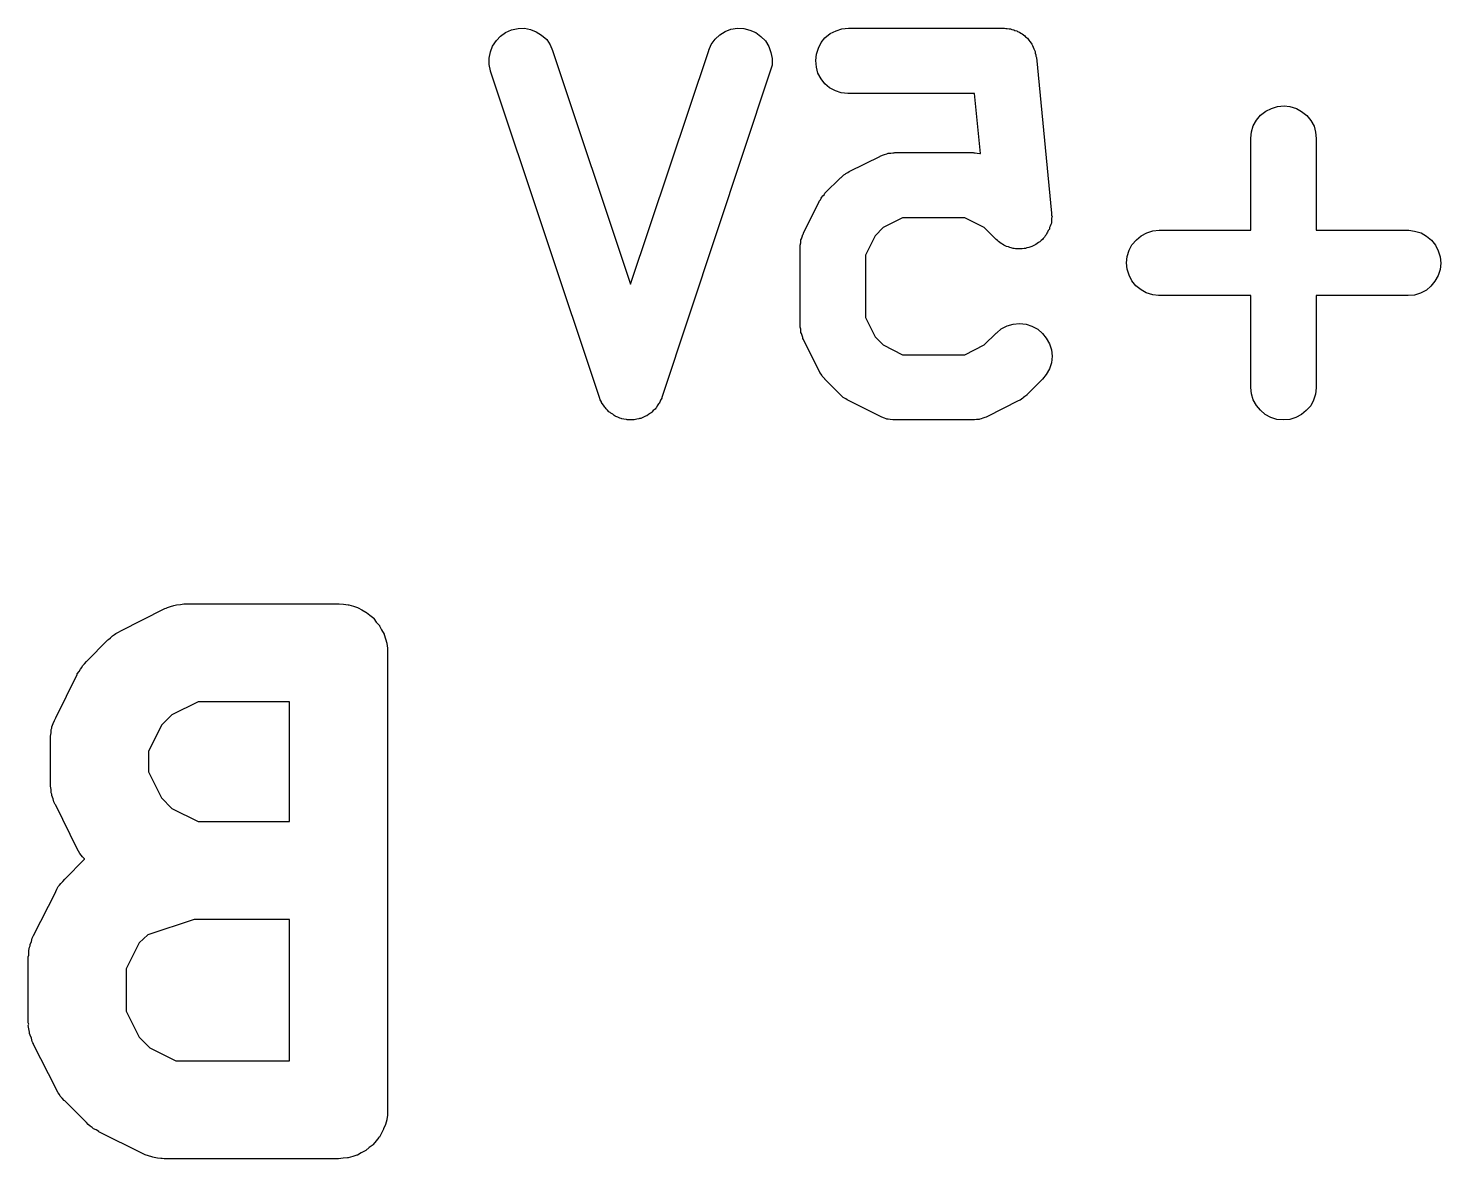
# Model space of a CAD drawing. Extents: x 76.2 to 143.2, y -85.8 to -53.5.
# Drawn here: x 100.501 to 102.664, y -78.821 to -77.089 of the extents above; entities that cross this region are included whole.
import ezdxf

# ---------------------------------------------------------------- set-up
doc = ezdxf.new("R2010")
doc.units = 0
doc.layers.add('BLACK', color=7, linetype='CONTINUOUS')

msp = doc.modelspace()

# ---------------------------------------------------------------- linework, layer by layer
at = {"layer": 'BLACK', "linetype": 'CONTINUOUS'}
for p, q in [((101.251, -77.0895), (101.261, -77.0893)), ((101.261, -77.0893), (101.27, -77.091)), ((101.577, -77.0908), (101.587, -77.0893)), ((101.587, -77.0893), (101.597, -77.0896)), ((101.747, -77.0901), (101.757, -77.0892)), ((101.757, -77.0892), (101.995, -77.0892)), ((101.995, -77.0892), (101.996, -77.0892)), ((101.996, -77.0892), (101.998, -77.0894)), ((101.212, -77.1164), (101.218, -77.1082)), ((101.218, -77.1082), (101.224, -77.1011)), ((101.224, -77.1011), (101.232, -77.0956)), ((101.232, -77.0956), (101.241, -77.0916)), ((101.241, -77.0916), (101.251, -77.0895)), ((101.27, -77.091), (101.279, -77.0945)), ((101.279, -77.0945), (101.287, -77.0998)), ((101.287, -77.0998), (101.295, -77.1065)), ((101.295, -77.1065), (101.3, -77.1145)), ((101.547, -77.1139), (101.553, -77.106)), ((101.553, -77.106), (101.56, -77.0993)), ((101.56, -77.0993), (101.568, -77.0942)), ((101.568, -77.0942), (101.577, -77.0908)), ((101.597, -77.0896), (101.606, -77.0919)), ((101.606, -77.0919), (101.615, -77.0959)), ((101.615, -77.0959), (101.623, -77.1016)), ((101.623, -77.1016), (101.63, -77.1087)), ((101.63, -77.1087), (101.635, -77.117)), ((101.715, -77.1112), (101.721, -77.1037)), ((101.721, -77.1037), (101.729, -77.0975)), ((101.729, -77.0975), (101.738, -77.093)), ((101.738, -77.093), (101.747, -77.0901)), ((101.998, -77.0894), (102, -77.0895)), ((102, -77.0895), (102.003, -77.09)), ((102.003, -77.09), (102.005, -77.0903)), ((102.005, -77.0903), (102.007, -77.091)), ((102.007, -77.091), (102.01, -77.0914)), ((102.01, -77.0914), (102.012, -77.0924)), ((102.012, -77.0924), (102.015, -77.0932)), ((102.015, -77.0932), (102.016, -77.0943)), ((102.016, -77.0943), (102.019, -77.0952)), ((102.019, -77.0952), (102.021, -77.0966)), ((102.021, -77.0966), (102.023, -77.0979)), ((102.023, -77.0979), (102.025, -77.0994)), ((102.025, -77.0994), (102.027, -77.1006)), ((102.027, -77.1006), (102.028, -77.1025)), ((102.028, -77.1025), (102.031, -77.1042)), ((102.031, -77.1042), (102.032, -77.1059)), ((102.032, -77.1059), (102.033, -77.1075)), ((102.033, -77.1075), (102.035, -77.1097)), ((102.035, -77.1097), (102.037, -77.1118)), ((101.207, -77.135), (101.209, -77.1254)), ((101.209, -77.1254), (101.212, -77.1164)), ((101.3, -77.1145), (101.304, -77.1234)), ((101.304, -77.1234), (101.423, -77.4811)), ((101.423, -77.4811), (101.543, -77.1234)), ((101.543, -77.1227), (101.547, -77.1139)), ((101.543, -77.1234), (101.543, -77.1227)), ((101.635, -77.117), (101.638, -77.1261)), ((101.638, -77.1261), (101.64, -77.1357)), ((101.707, -77.1388), (101.708, -77.1291)), ((101.708, -77.1291), (101.711, -77.1198)), ((101.711, -77.1198), (101.715, -77.1112)), ((102.037, -77.1118), (102.038, -77.1138)), ((102.038, -77.1138), (102.039, -77.1156)), ((102.039, -77.1156), (102.04, -77.1181)), ((102.04, -77.1181), (102.041, -77.1205)), ((102.041, -77.1205), (102.042, -77.1226)), ((102.042, -77.1226), (102.043, -77.1246)), ((102.043, -77.1246), (102.043, -77.1273)), ((102.043, -77.1273), (102.044, -77.1298)), ((102.044, -77.1298), (102.044, -77.132)), ((102.044, -77.132), (102.045, -77.1342)), ((101.207, -77.1448), (101.207, -77.135)), ((101.209, -77.1543), (101.207, -77.1448)), ((101.64, -77.1455), (101.637, -77.155)), ((101.64, -77.1357), (101.64, -77.1455)), ((101.708, -77.1486), (101.707, -77.1388)), ((101.71, -77.1579), (101.708, -77.1486)), ((102.045, -77.1342), (102.068, -77.3723)), ((101.209, -77.155), (101.209, -77.1543)), ((101.376, -77.655), (101.209, -77.155)), ((101.637, -77.155), (101.471, -77.655)), ((101.715, -77.1666), (101.71, -77.1579)), ((101.721, -77.1742), (101.715, -77.1666)), ((101.728, -77.1804), (101.721, -77.1742)), ((101.737, -77.1851), (101.728, -77.1804)), ((101.746, -77.1881), (101.737, -77.1851)), ((101.756, -77.1892), (101.746, -77.1881)), ((101.757, -77.1892), (101.756, -77.1892)), ((101.95, -77.1892), (101.757, -77.1892)), ((101.959, -77.2811), (101.95, -77.1892)), ((102.388, -77.2225), (102.396, -77.2164)), ((102.396, -77.2164), (102.405, -77.2119)), ((102.405, -77.2119), (102.414, -77.2091)), ((102.414, -77.2091), (102.424, -77.2082)), ((102.424, -77.2082), (102.433, -77.2093)), ((102.433, -77.2093), (102.443, -77.2121)), ((102.443, -77.2121), (102.451, -77.2168)), ((102.451, -77.2168), (102.459, -77.223)), ((102.374, -77.2478), (102.377, -77.2385)), ((102.377, -77.2385), (102.382, -77.23)), ((102.382, -77.23), (102.388, -77.2225)), ((102.459, -77.223), (102.465, -77.2306)), ((102.465, -77.2306), (102.47, -77.2392)), ((102.47, -77.2392), (102.472, -77.2485)), ((102.373, -77.2575), (102.374, -77.2478)), ((102.373, -77.2582), (102.373, -77.2575)), ((102.373, -77.3987), (102.373, -77.2582)), ((102.472, -77.2485), (102.473, -77.2582)), ((102.473, -77.2582), (102.473, -77.3987)), ((101.808, -77.2841), (101.809, -77.2834)), ((101.809, -77.2834), (101.812, -77.2824)), ((101.812, -77.2824), (101.816, -77.2813)), ((101.816, -77.2813), (101.817, -77.281)), ((101.817, -77.281), (101.818, -77.2806)), ((101.818, -77.2806), (101.822, -77.2803)), ((101.822, -77.2803), (101.825, -77.2798)), ((101.825, -77.2798), (101.827, -77.2798)), ((101.827, -77.2798), (101.828, -77.2797)), ((101.828, -77.2797), (101.947, -77.2797)), ((101.947, -77.2797), (101.948, -77.2797)), ((101.948, -77.2797), (101.949, -77.2798)), ((101.949, -77.2798), (101.951, -77.2798)), ((101.951, -77.2798), (101.954, -77.2804)), ((101.954, -77.2804), (101.958, -77.2808)), ((101.958, -77.2808), (101.959, -77.2811)), ((101.758, -77.3088), (101.806, -77.2849)), ((101.806, -77.2846), (101.808, -77.2841)), ((101.806, -77.2849), (101.806, -77.2846)), ((101.721, -77.3419), (101.745, -77.3181)), ((101.745, -77.3181), (101.746, -77.3176)), ((101.746, -77.3176), (101.748, -77.3159)), ((101.748, -77.3159), (101.75, -77.3139)), ((101.75, -77.3139), (101.752, -77.3128)), ((101.752, -77.3128), (101.753, -77.3115)), ((101.753, -77.3115), (101.756, -77.3102)), ((101.756, -77.3102), (101.758, -77.3088)), ((101.715, -77.3495), (101.716, -77.3479)), ((101.716, -77.3479), (101.718, -77.3461)), ((101.718, -77.3461), (101.72, -77.3441)), ((101.72, -77.3441), (101.721, -77.3419)), ((101.688, -77.4025), (101.712, -77.3549)), ((101.712, -77.3543), (101.714, -77.352)), ((101.712, -77.3549), (101.712, -77.3543)), ((101.714, -77.352), (101.715, -77.3495)), ((101.84, -77.3797), (101.81, -77.3946)), ((101.935, -77.3797), (101.84, -77.3797)), ((101.965, -77.3946), (101.935, -77.3797)), ((102.067, -77.3899), (102.066, -77.3923)), ((102.068, -77.3875), (102.067, -77.3899)), ((102.068, -77.3723), (102.068, -77.373)), ((102.068, -77.373), (102.068, -77.3754)), ((102.068, -77.3754), (102.069, -77.3778)), ((102.069, -77.3778), (102.068, -77.3803)), ((102.068, -77.3803), (102.068, -77.3828)), ((102.068, -77.3828), (102.068, -77.3851)), ((102.068, -77.3851), (102.068, -77.3875)), ((101.684, -77.4131), (101.685, -77.4117)), ((101.684, -77.4145), (101.684, -77.4131)), ((101.685, -77.4117), (101.686, -77.4085)), ((101.686, -77.4085), (101.687, -77.4052)), ((101.687, -77.4052), (101.688, -77.4039)), ((101.688, -77.4039), (101.688, -77.4025)), ((101.798, -77.4069), (101.783, -77.4367)), ((101.81, -77.3946), (101.798, -77.4069)), ((101.983, -77.4126), (101.965, -77.3946)), ((101.985, -77.4142), (101.983, -77.4126)), ((102.054, -77.4129), (102.052, -77.4145)), ((102.055, -77.411), (102.054, -77.4129)), ((102.057, -77.4094), (102.055, -77.411)), ((102.058, -77.4073), (102.057, -77.4094)), ((102.06, -77.4054), (102.058, -77.4073)), ((102.061, -77.4033), (102.06, -77.4054)), ((102.062, -77.4013), (102.061, -77.4033)), ((102.063, -77.399), (102.062, -77.4013)), ((102.065, -77.3968), (102.063, -77.399)), ((102.066, -77.3923), (102.065, -77.3945)), ((102.065, -77.3945), (102.065, -77.3968)), ((102.191, -77.4208), (102.198, -77.4132)), ((102.198, -77.4132), (102.205, -77.4071)), ((102.205, -77.4071), (102.214, -77.4025)), ((102.214, -77.4025), (102.223, -77.3997)), ((102.223, -77.3997), (102.233, -77.3987)), ((102.233, -77.3987), (102.373, -77.3987)), ((102.473, -77.3987), (102.614, -77.3987)), ((102.614, -77.3987), (102.615, -77.3987)), ((102.615, -77.3987), (102.624, -77.3998)), ((102.624, -77.3998), (102.634, -77.4028)), ((102.634, -77.4028), (102.642, -77.4075)), ((102.642, -77.4075), (102.65, -77.4137)), ((102.65, -77.4137), (102.656, -77.4213)), ((101.683, -77.4213), (101.684, -77.4179)), ((101.683, -77.4227), (101.683, -77.4213)), ((101.683, -77.4242), (101.683, -77.4227)), ((101.683, -77.4249), (101.683, -77.4242)), ((101.683, -77.544), (101.683, -77.4249)), ((101.684, -77.4179), (101.684, -77.4145)), ((101.987, -77.4159), (101.985, -77.4142)), ((101.989, -77.4173), (101.987, -77.4159)), ((101.991, -77.4188), (101.989, -77.4173)), ((101.993, -77.42), (101.991, -77.4188)), ((101.995, -77.4213), (101.993, -77.42)), ((101.997, -77.4223), (101.995, -77.4213)), ((101.999, -77.4234), (101.997, -77.4223)), ((102.002, -77.4241), (101.999, -77.4234)), ((102.004, -77.4251), (102.002, -77.4241)), ((102.006, -77.4256), (102.004, -77.4251)), ((102.009, -77.4263), (102.006, -77.4256)), ((102.011, -77.4265), (102.009, -77.4263)), ((102.013, -77.427), (102.011, -77.4265)), ((102.016, -77.427), (102.013, -77.427)), ((102.018, -77.4273), (102.016, -77.427)), ((102.021, -77.4271), (102.018, -77.4273)), ((102.023, -77.4271), (102.021, -77.4271)), ((102.026, -77.4266), (102.023, -77.4271)), ((102.028, -77.4264), (102.026, -77.4266)), ((102.03, -77.4257), (102.028, -77.4264)), ((102.033, -77.4252), (102.03, -77.4257)), ((102.035, -77.4243), (102.033, -77.4252)), ((102.038, -77.4236), (102.035, -77.4243)), ((102.04, -77.4225), (102.038, -77.4236)), ((102.042, -77.4216), (102.04, -77.4225)), ((102.044, -77.4202), (102.042, -77.4216)), ((102.046, -77.419), (102.044, -77.4202)), ((102.048, -77.4175), (102.046, -77.419)), ((102.05, -77.4162), (102.048, -77.4175)), ((102.052, -77.4145), (102.05, -77.4162)), ((102.184, -77.4387), (102.187, -77.4293)), ((102.187, -77.4293), (102.191, -77.4208)), ((102.656, -77.4213), (102.66, -77.43)), ((102.66, -77.43), (102.663, -77.4393)), ((101.783, -77.4367), (101.783, -77.5321)), ((102.183, -77.4484), (102.184, -77.4387)), ((102.184, -77.4581), (102.183, -77.4484)), ((102.663, -77.4393), (102.664, -77.4491)), ((102.664, -77.4491), (102.663, -77.4588)), ((102.187, -77.4674), (102.184, -77.4581)), ((102.191, -77.4761), (102.187, -77.4674)), ((102.197, -77.4837), (102.191, -77.4761)), ((102.655, -77.4767), (102.649, -77.4842)), ((102.66, -77.4681), (102.655, -77.4767)), ((102.663, -77.4588), (102.66, -77.4681)), ((102.205, -77.49), (102.197, -77.4837)), ((102.213, -77.4947), (102.205, -77.49)), ((102.223, -77.4976), (102.213, -77.4947)), ((102.232, -77.4987), (102.223, -77.4976)), ((102.233, -77.4987), (102.232, -77.4987)), ((102.373, -77.4987), (102.233, -77.4987)), ((102.373, -77.6392), (102.373, -77.4987)), ((102.614, -77.4987), (102.473, -77.4987)), ((102.473, -77.4987), (102.473, -77.6392)), ((102.624, -77.4978), (102.614, -77.4987)), ((102.633, -77.4949), (102.624, -77.4978)), ((102.642, -77.4904), (102.633, -77.4949)), ((102.649, -77.4842), (102.642, -77.4904)), ((101.783, -77.5321), (101.798, -77.562)), ((102, -77.5451), (102.009, -77.5424)), ((102.009, -77.5424), (102.019, -77.5416)), ((102.019, -77.5416), (102.029, -77.5426)), ((102.029, -77.5426), (102.038, -77.5455)), ((101.683, -77.5454), (101.683, -77.544)), ((101.683, -77.5469), (101.683, -77.5454)), ((101.684, -77.5503), (101.683, -77.5469)), ((101.684, -77.5537), (101.684, -77.5503)), ((101.684, -77.5551), (101.684, -77.5537)), ((101.685, -77.5565), (101.684, -77.5551)), ((101.686, -77.5597), (101.685, -77.5565)), ((101.687, -77.563), (101.686, -77.5597)), ((101.687, -77.5643), (101.687, -77.563)), ((101.688, -77.5657), (101.687, -77.5643)), ((101.798, -77.562), (101.81, -77.5743)), ((101.965, -77.5743), (101.983, -77.5562)), ((101.983, -77.5562), (101.984, -77.5557)), ((101.984, -77.5557), (101.991, -77.5496)), ((101.991, -77.5496), (102, -77.5451)), ((102.038, -77.5455), (102.047, -77.5502)), ((102.047, -77.5502), (102.054, -77.5565)), ((102.054, -77.5565), (102.06, -77.564)), ((102.06, -77.564), (102.065, -77.5727)), ((101.688, -77.5663), (101.688, -77.5657)), ((101.712, -77.6139), (101.688, -77.5663)), ((101.81, -77.5743), (101.84, -77.5892)), ((101.935, -77.5892), (101.965, -77.5743)), ((102.065, -77.5727), (102.068, -77.582)), ((102.068, -77.582), (102.069, -77.5917)), ((101.84, -77.5892), (101.935, -77.5892)), ((102.068, -77.6015), (102.065, -77.6108)), ((102.069, -77.5917), (102.068, -77.6015)), ((101.713, -77.6163), (101.712, -77.6139)), ((101.715, -77.6188), (101.713, -77.6163)), ((101.716, -77.6204), (101.715, -77.6188)), ((101.717, -77.6222), (101.716, -77.6204)), ((101.719, -77.6242), (101.717, -77.6222)), ((101.721, -77.6264), (101.719, -77.6242)), ((101.721, -77.6269), (101.721, -77.6264)), ((101.745, -77.6507), (101.721, -77.6269)), ((102.054, -77.6269), (102.03, -77.6507)), ((102.06, -77.6194), (102.054, -77.6269)), ((102.065, -77.6108), (102.06, -77.6194)), ((101.747, -77.6525), (101.745, -77.6507)), ((102.03, -77.6512), (102.027, -77.653)), ((102.03, -77.6507), (102.03, -77.6512)), ((102.374, -77.6489), (102.373, -77.6392)), ((102.377, -77.6582), (102.374, -77.6489)), ((102.472, -77.6496), (102.469, -77.6589)), ((102.473, -77.6399), (102.472, -77.6496)), ((102.473, -77.6392), (102.473, -77.6399)), ((101.377, -77.6581), (101.376, -77.655)), ((101.379, -77.6614), (101.377, -77.6581)), ((101.379, -77.6626), (101.379, -77.6614)), ((101.38, -77.6639), (101.379, -77.6626)), ((101.382, -77.6667), (101.38, -77.6639)), ((101.384, -77.6697), (101.382, -77.6667)), ((101.385, -77.6707), (101.384, -77.6697)), ((101.386, -77.6719), (101.385, -77.6707)), ((101.388, -77.6743), (101.386, -77.6719)), ((101.461, -77.6724), (101.458, -77.6748)), ((101.462, -77.6712), (101.461, -77.6724)), ((101.463, -77.6702), (101.462, -77.6712)), ((101.464, -77.6673), (101.463, -77.6702)), ((101.466, -77.6645), (101.464, -77.6673)), ((101.467, -77.6632), (101.466, -77.6645)), ((101.468, -77.662), (101.467, -77.6632)), ((101.469, -77.6588), (101.468, -77.662)), ((101.471, -77.6557), (101.469, -77.6588)), ((101.471, -77.655), (101.471, -77.6557)), ((101.749, -77.6545), (101.747, -77.6525)), ((101.751, -77.6556), (101.749, -77.6545)), ((101.753, -77.6569), (101.751, -77.6556)), ((101.755, -77.6583), (101.753, -77.6569)), ((101.758, -77.6598), (101.755, -77.6583)), ((101.758, -77.6601), (101.758, -77.6598)), ((101.806, -77.6839), (101.758, -77.6601)), ((102.017, -77.6601), (101.97, -77.6839)), ((102.02, -77.6586), (102.017, -77.6601)), ((102.022, -77.6573), (102.02, -77.6586)), ((102.024, -77.656), (102.022, -77.6573)), ((102.025, -77.6549), (102.024, -77.656)), ((102.027, -77.653), (102.025, -77.6549)), ((102.382, -77.6669), (102.377, -77.6582)), ((102.388, -77.6744), (102.382, -77.6669)), ((102.465, -77.6674), (102.458, -77.6749)), ((102.469, -77.6589), (102.465, -77.6674)), ((101.39, -77.6768), (101.388, -77.6743)), ((101.392, -77.6776), (101.39, -77.6768)), ((101.393, -77.6786), (101.392, -77.6776)), ((101.396, -77.6805), (101.393, -77.6786)), ((101.398, -77.6825), (101.396, -77.6805)), ((101.4, -77.6831), (101.398, -77.6825)), ((101.401, -77.6838), (101.4, -77.6831)), ((101.404, -77.6851), (101.401, -77.6838)), ((101.407, -77.6865), (101.404, -77.6851)), ((101.409, -77.6868), (101.407, -77.6865)), ((101.41, -77.6874), (101.409, -77.6868)), ((101.413, -77.688), (101.41, -77.6874)), ((101.417, -77.6887), (101.413, -77.688)), ((101.418, -77.6888), (101.417, -77.6887)), ((101.42, -77.689), (101.418, -77.6888)), ((101.423, -77.689), (101.42, -77.689)), ((101.426, -77.6891), (101.423, -77.689)), ((101.428, -77.6889), (101.426, -77.6891)), ((101.429, -77.6888), (101.428, -77.6889)), ((101.433, -77.6881), (101.429, -77.6888)), ((101.436, -77.6875), (101.433, -77.6881)), ((101.437, -77.687), (101.436, -77.6875)), ((101.439, -77.6867), (101.437, -77.687)), ((101.442, -77.6853), (101.439, -77.6867)), ((101.445, -77.6841), (101.442, -77.6853)), ((101.446, -77.6834), (101.445, -77.6841)), ((101.448, -77.6828), (101.446, -77.6834)), ((101.451, -77.6808), (101.448, -77.6828)), ((101.454, -77.679), (101.451, -77.6808)), ((101.455, -77.6781), (101.454, -77.679)), ((101.456, -77.6772), (101.455, -77.6781)), ((101.458, -77.6748), (101.456, -77.6772)), ((101.807, -77.6844), (101.806, -77.6839)), ((101.808, -77.6851), (101.807, -77.6844)), ((101.812, -77.6862), (101.808, -77.6851)), ((101.815, -77.6874), (101.812, -77.6862)), ((101.816, -77.6877), (101.815, -77.6874)), ((101.818, -77.6881), (101.816, -77.6877)), ((101.821, -77.6885), (101.818, -77.6881)), ((101.825, -77.6891), (101.821, -77.6885)), ((101.826, -77.689), (101.825, -77.6891)), ((101.827, -77.6892), (101.826, -77.689)), ((101.828, -77.6892), (101.827, -77.6892)), ((101.947, -77.6892), (101.828, -77.6892)), ((101.949, -77.689), (101.947, -77.6892)), ((101.95, -77.6891), (101.949, -77.689)), ((101.953, -77.6886), (101.95, -77.6891)), ((101.957, -77.6882), (101.953, -77.6886)), ((101.958, -77.6878), (101.957, -77.6882)), ((101.96, -77.6876), (101.958, -77.6878)), ((101.963, -77.6864), (101.96, -77.6876)), ((101.966, -77.6854), (101.963, -77.6864)), ((101.968, -77.6847), (101.966, -77.6854)), ((101.969, -77.6842), (101.968, -77.6847)), ((101.97, -77.6839), (101.969, -77.6842)), ((102.395, -77.6806), (102.388, -77.6744)), ((102.404, -77.6853), (102.395, -77.6806)), ((102.413, -77.6882), (102.404, -77.6853)), ((102.423, -77.6892), (102.413, -77.6882)), ((102.433, -77.6883), (102.423, -77.6892)), ((102.442, -77.6855), (102.433, -77.6883)), ((102.451, -77.681), (102.442, -77.6855)), ((102.458, -77.6749), (102.451, -77.681)), ((100.714, -77.9763), (100.719, -77.9748)), ((100.719, -77.9748), (100.724, -77.9731)), ((100.724, -77.9731), (100.726, -77.9727)), ((100.726, -77.9727), (100.728, -77.9721)), ((100.728, -77.9721), (100.734, -77.9716)), ((100.734, -77.9716), (100.739, -77.9708)), ((100.739, -77.9708), (100.741, -77.9709)), ((100.741, -77.9709), (100.743, -77.9707)), ((100.743, -77.9707), (100.976, -77.9707)), ((100.976, -77.9707), (100.977, -77.9707)), ((100.977, -77.9707), (100.977, -77.9707)), ((100.977, -77.9707), (100.977, -77.9707)), ((100.977, -77.9707), (100.977, -77.9707)), ((100.977, -77.9707), (100.984, -77.9715)), ((100.984, -77.9715), (100.991, -77.9722)), ((100.991, -77.9722), (100.992, -77.9723)), ((100.992, -77.9723), (100.992, -77.9723)), ((100.992, -77.9723), (100.999, -77.9744)), ((100.999, -77.9744), (101.005, -77.9765)), ((100.643, -78.0119), (100.709, -77.9786)), ((100.709, -77.9786), (100.71, -77.9781)), ((100.71, -77.9781), (100.712, -77.9774)), ((100.712, -77.9774), (100.714, -77.9763)), ((101.005, -77.9765), (101.006, -77.9767)), ((101.006, -77.9767), (101.006, -77.9767)), ((101.006, -77.9767), (101.012, -77.9801)), ((101.012, -77.9801), (101.018, -77.9835)), ((101.018, -77.9835), (101.018, -77.9837)), ((101.018, -77.9837), (101.019, -77.9838)), ((101.019, -77.9838), (101.024, -77.9883)), ((101.024, -77.9883), (101.03, -77.9928)), ((101.03, -77.9928), (101.03, -77.993)), ((101.03, -77.993), (101.03, -77.9932)), ((101.03, -77.9932), (101.034, -77.9987)), ((100.63, -78.0197), (100.633, -78.018)), ((100.633, -78.018), (100.635, -78.0161)), ((100.635, -78.0161), (100.639, -78.0142)), ((100.639, -78.0142), (100.643, -78.0119)), ((101.034, -77.9987), (101.039, -78.0042)), ((101.039, -78.0042), (101.039, -78.0044)), ((101.039, -78.0044), (101.039, -78.0046)), ((101.039, -78.0046), (101.042, -78.0108)), ((101.042, -78.0108), (101.046, -78.0171)), ((101.046, -78.0171), (101.046, -78.0173)), ((101.046, -78.0173), (101.046, -78.0176)), ((101.046, -78.0176), (101.048, -78.0244)), ((100.59, -78.0593), (100.623, -78.026)), ((100.623, -78.026), (100.624, -78.0252)), ((100.624, -78.0252), (100.627, -78.0226)), ((100.627, -78.0226), (100.63, -78.0197)), ((101.048, -78.0244), (101.05, -78.0311)), ((101.05, -78.0311), (101.05, -78.0314)), ((101.05, -78.0314), (101.05, -78.0316)), ((101.05, -78.0316), (101.051, -78.0386)), ((101.051, -78.0386), (101.051, -78.0457)), ((100.584, -78.0656), (100.587, -78.0626)), ((100.587, -78.0626), (100.59, -78.0593)), ((101.051, -78.0457), (101.051, -78.7457)), ((100.543, -78.1455), (100.576, -78.0788)), ((100.576, -78.0779), (100.579, -78.0743)), ((100.576, -78.0788), (100.576, -78.0779)), ((100.579, -78.0743), (100.581, -78.0706)), ((100.581, -78.0706), (100.583, -78.0682)), ((100.583, -78.0682), (100.584, -78.0656)), ((100.761, -78.1207), (100.721, -78.1406)), ((100.901, -78.1207), (100.761, -78.1207)), ((100.901, -78.304), (100.901, -78.1207)), ((100.541, -78.1495), (100.542, -78.1475)), ((100.542, -78.1475), (100.543, -78.1455)), ((100.721, -78.1406), (100.705, -78.1568)), ((100.535, -78.1736), (100.536, -78.1685)), ((100.536, -78.1634), (100.537, -78.1613)), ((100.536, -78.1685), (100.536, -78.1634)), ((100.537, -78.1591), (100.539, -78.1543)), ((100.537, -78.1613), (100.537, -78.1591)), ((100.539, -78.1543), (100.541, -78.1495)), ((100.705, -78.1568), (100.685, -78.1967)), ((100.535, -78.1758), (100.535, -78.1736)), ((100.535, -78.178), (100.535, -78.1758)), ((100.535, -78.179), (100.535, -78.178)), ((100.535, -78.2457), (100.535, -78.179)), ((100.685, -78.1967), (100.685, -78.228)), ((100.685, -78.228), (100.705, -78.2679)), ((100.535, -78.2479), (100.535, -78.2457)), ((100.535, -78.2501), (100.535, -78.2479)), ((100.536, -78.2551), (100.535, -78.2501)), ((100.536, -78.2602), (100.536, -78.2551)), ((100.537, -78.2624), (100.536, -78.2602)), ((100.537, -78.2645), (100.537, -78.2624)), ((100.539, -78.2693), (100.537, -78.2645)), ((100.54, -78.2742), (100.539, -78.2693)), ((100.541, -78.2762), (100.54, -78.2742)), ((100.542, -78.2783), (100.541, -78.2762)), ((100.543, -78.2792), (100.542, -78.2783)), ((100.705, -78.2679), (100.721, -78.284)), ((100.576, -78.3459), (100.543, -78.2792)), ((100.721, -78.284), (100.761, -78.304)), ((100.761, -78.304), (100.901, -78.304)), ((100.557, -78.3926), (100.587, -78.3621)), ((100.578, -78.3494), (100.576, -78.3459)), ((100.58, -78.3532), (100.578, -78.3494)), ((100.582, -78.3556), (100.58, -78.3532)), ((100.584, -78.3583), (100.582, -78.3556)), ((100.587, -78.3613), (100.584, -78.3583)), ((100.587, -78.3621), (100.587, -78.3613)), ((100.543, -78.4112), (100.545, -78.4077)), ((100.545, -78.4077), (100.547, -78.4039)), ((100.547, -78.4039), (100.549, -78.4015)), ((100.549, -78.4015), (100.551, -78.3989)), ((100.551, -78.3989), (100.554, -78.3959)), ((100.554, -78.3959), (100.557, -78.3926)), ((100.509, -78.4788), (100.543, -78.4121)), ((100.543, -78.4121), (100.543, -78.4112)), ((100.755, -78.454), (100.684, -78.4779)), ((100.901, -78.454), (100.755, -78.454)), ((100.901, -78.6707), (100.901, -78.454)), ((100.503, -78.4967), (100.504, -78.4946)), ((100.504, -78.4925), (100.506, -78.4877)), ((100.504, -78.4946), (100.504, -78.4925)), ((100.506, -78.4877), (100.507, -78.4828)), ((100.507, -78.4828), (100.508, -78.4809)), ((100.508, -78.4809), (100.509, -78.4788)), ((100.671, -78.4901), (100.651, -78.53)), ((100.684, -78.4779), (100.671, -78.4901)), ((100.501, -78.5113), (100.502, -78.5091)), ((100.501, -78.5123), (100.501, -78.5113)), ((100.501, -78.6123), (100.501, -78.5123)), ((100.502, -78.5018), (100.503, -78.4967)), ((100.502, -78.5069), (100.502, -78.5018)), ((100.502, -78.5091), (100.502, -78.5069)), ((100.651, -78.53), (100.651, -78.5946)), ((100.651, -78.5946), (100.671, -78.6346)), ((100.502, -78.6145), (100.501, -78.6123)), ((100.501, -78.6167), (100.502, -78.6145)), ((100.502, -78.6218), (100.501, -78.6167)), ((100.503, -78.6269), (100.502, -78.6218)), ((100.503, -78.629), (100.503, -78.6269)), ((100.504, -78.6312), (100.503, -78.629)), ((100.506, -78.636), (100.504, -78.6312)), ((100.507, -78.6409), (100.506, -78.636)), ((100.508, -78.6429), (100.507, -78.6409)), ((100.509, -78.6449), (100.508, -78.6429)), ((100.509, -78.6459), (100.509, -78.6449)), ((100.543, -78.7125), (100.509, -78.6459)), ((100.671, -78.6346), (100.687, -78.6507)), ((100.687, -78.6507), (100.727, -78.6707)), ((100.727, -78.6707), (100.901, -78.6707)), ((100.545, -78.7161), (100.543, -78.7125)), ((100.547, -78.7198), (100.545, -78.7161)), ((100.549, -78.7223), (100.547, -78.7198)), ((100.55, -78.7249), (100.549, -78.7223)), ((100.553, -78.728), (100.55, -78.7249)), ((100.556, -78.7313), (100.553, -78.728)), ((100.557, -78.732), (100.556, -78.7313)), ((100.59, -78.7654), (100.557, -78.732)), ((101.051, -78.7537), (101.05, -78.7607)), ((101.051, -78.7457), (101.051, -78.7462)), ((101.051, -78.7462), (101.051, -78.7462)), ((101.051, -78.7462), (101.051, -78.7462)), ((101.051, -78.7462), (101.051, -78.7467)), ((101.051, -78.7467), (101.051, -78.7537)), ((100.593, -78.768), (100.59, -78.7654)), ((100.596, -78.771), (100.593, -78.768)), ((100.599, -78.7727), (100.596, -78.771)), ((100.601, -78.7747), (100.599, -78.7727)), ((100.605, -78.7766), (100.601, -78.7747)), ((101.045, -78.7752), (101.042, -78.7814)), ((101.048, -78.768), (101.045, -78.7747)), ((101.045, -78.7747), (101.045, -78.775)), ((101.045, -78.775), (101.045, -78.7752)), ((101.05, -78.7613), (101.048, -78.768)), ((101.05, -78.7607), (101.05, -78.761)), ((101.05, -78.761), (101.05, -78.7613)), ((100.609, -78.7789), (100.605, -78.7766)), ((100.609, -78.7794), (100.609, -78.7789)), ((100.676, -78.8127), (100.609, -78.7794)), ((101.034, -78.7935), (101.029, -78.7989)), ((101.038, -78.788), (101.034, -78.7935)), ((101.039, -78.7876), (101.038, -78.7878)), ((101.038, -78.7878), (101.038, -78.788)), ((101.042, -78.7814), (101.039, -78.7876)), ((100.678, -78.8135), (100.676, -78.8127)), ((100.68, -78.8146), (100.678, -78.8135)), ((100.685, -78.8161), (100.68, -78.8146)), ((100.69, -78.818), (100.685, -78.8161)), ((100.692, -78.8184), (100.69, -78.818)), ((100.694, -78.819), (100.692, -78.8184)), ((100.699, -78.8196), (100.694, -78.819)), ((100.704, -78.8205), (100.699, -78.8196)), ((100.99, -78.8193), (100.983, -78.82)), ((100.991, -78.8193), (100.99, -78.8193)), ((100.998, -78.8172), (100.991, -78.8192)), ((100.991, -78.8192), (100.991, -78.8193)), ((101.004, -78.8152), (100.998, -78.8172)), ((101.005, -78.8151), (101.004, -78.8152)), ((101.011, -78.8117), (101.005, -78.815)), ((101.005, -78.815), (101.005, -78.8151)), ((101.017, -78.8084), (101.011, -78.8117)), ((101.018, -78.8083), (101.017, -78.8084)), ((101.023, -78.8036), (101.018, -78.8081)), ((101.018, -78.8081), (101.018, -78.8083)), ((101.029, -78.7993), (101.023, -78.8036)), ((101.029, -78.7989), (101.029, -78.7991)), ((101.029, -78.7991), (101.029, -78.7993)), ((100.706, -78.8204), (100.704, -78.8205)), ((100.709, -78.8207), (100.706, -78.8204)), ((100.71, -78.8207), (100.709, -78.8207)), ((100.976, -78.8207), (100.71, -78.8207)), ((100.983, -78.82), (100.976, -78.8207))]:
    msp.add_line(p, q, dxfattribs=at)

doc.saveas('drawing.dxf')
